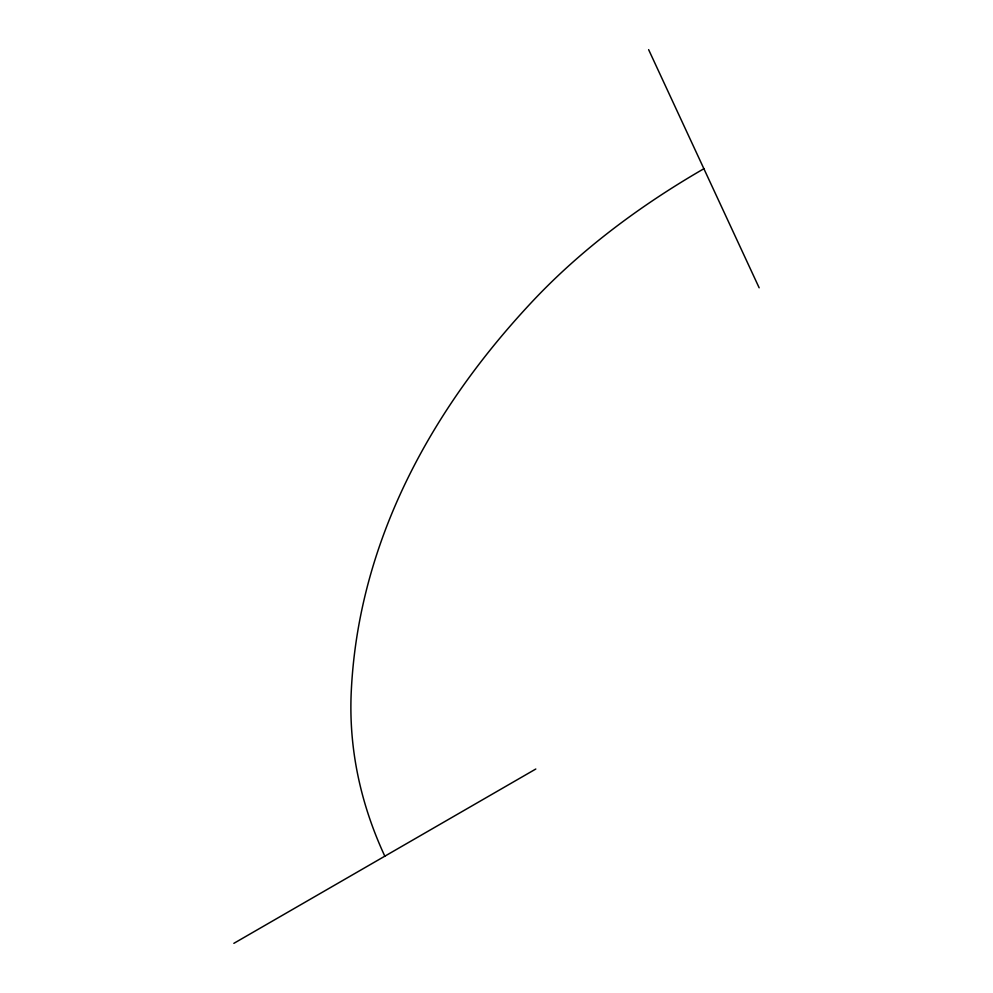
<?xml version="1.0" encoding="UTF-8"?>
<svg xmlns="http://www.w3.org/2000/svg" width="993" height="993" viewBox="0 0 993 993"><rect width="100%" height="100%" fill="white"/><g stroke="black" fill="none" stroke-linecap="round" stroke-linejoin="round"><path stroke-width="1.49" d="M233.851 943.35L535.81 769.016M648.628 49.65L759.149 287.796M384.825 856.189A996.091 575.084 0 0 1 351.249 691.773A1504.817 868.801 0 0 1 532.434 301.413A996.091 575.084 0 0 1 703.888 168.723"/></g></svg>
